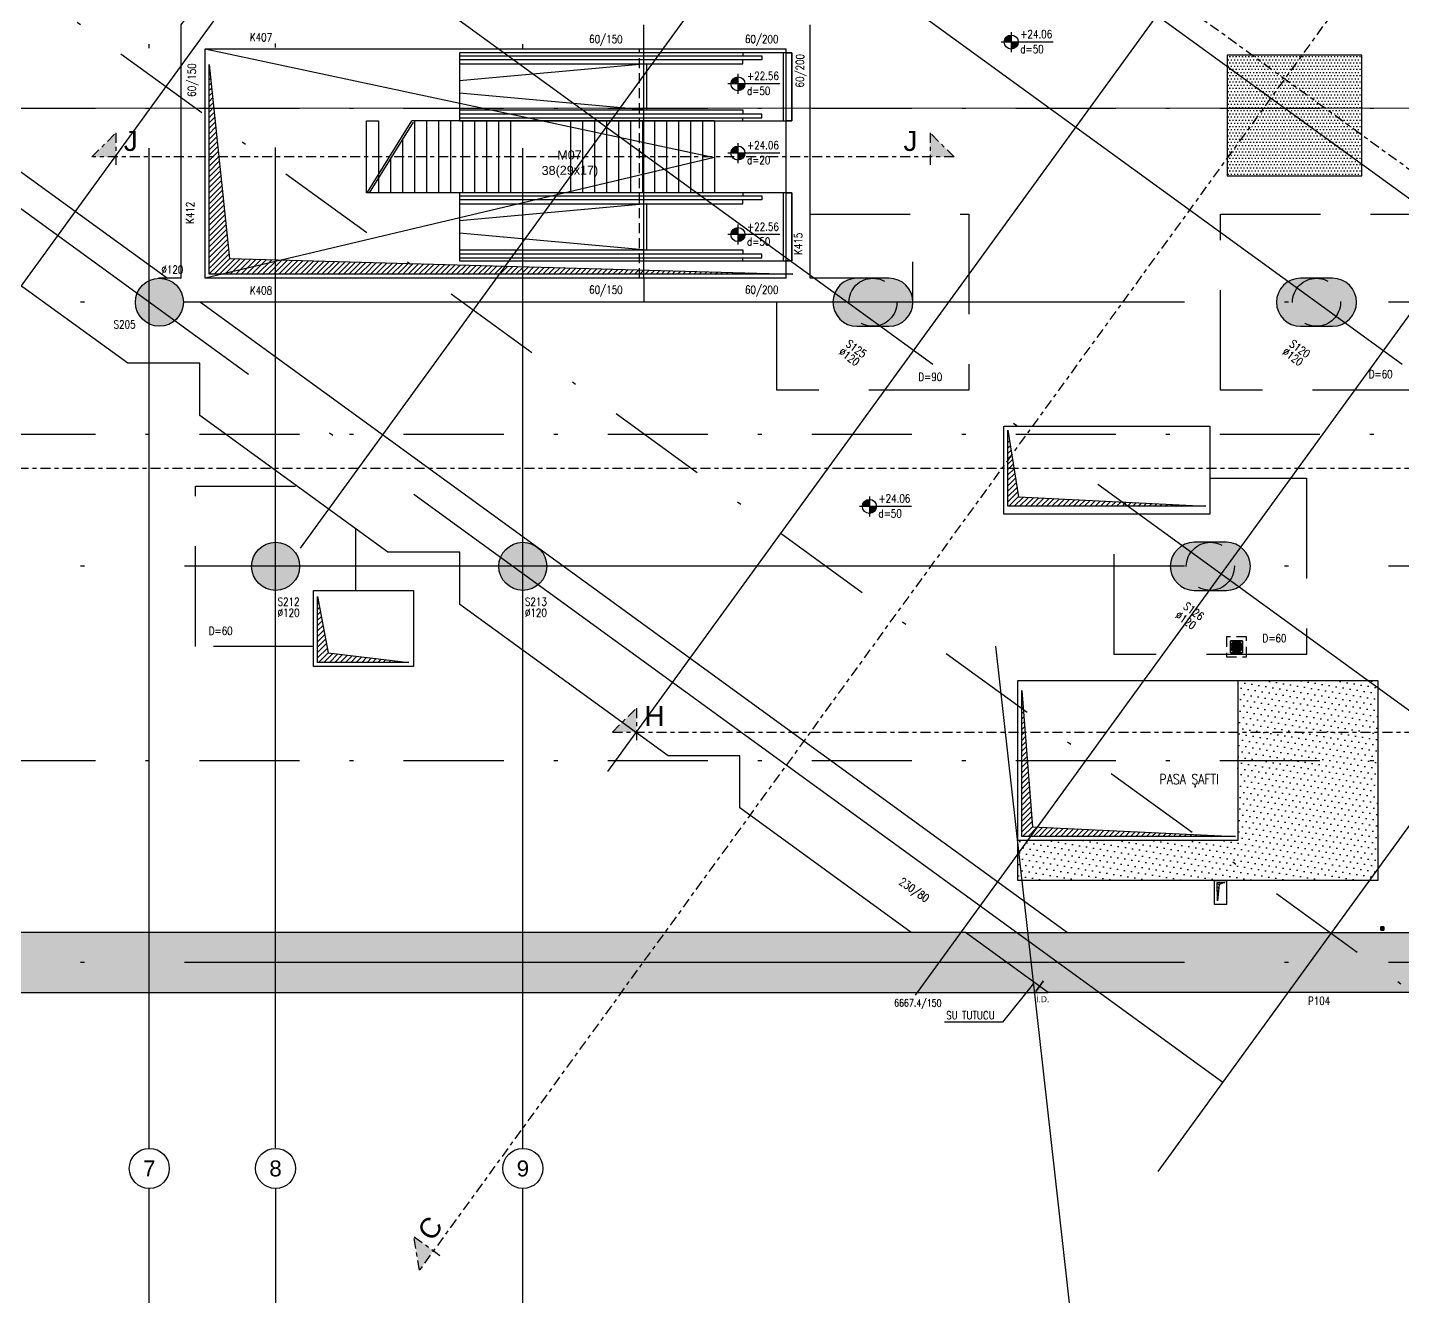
# Model space of a CAD drawing. Header units: millimetres. Extents: x 400392 to 401374, y 4543900 to 4544115.
# Drawn here: x 400707.63 to 400742, y 4544000.52 to 4544032.24 of the extents above; entities that cross this region are included whole.
import ezdxf
from ezdxf.enums import TextEntityAlignment as Align

# ---------------------------------------------------------------- set-up
doc = ezdxf.new("R2010")
doc.units = ezdxf.units.MM
for name, pattern in [('ACAD_ISO05W100', [33, 24, -3, 0, -3, 0, -3]), ('AKS', [3, 2.5, -0.25, 0, -0.25]), ('CENTER', [2, 1.25, -0.25, 0.25, -0.25]), ('CIZGI', [0.4, 0.25, -0.15]), ('CONTINU', [0]), ('DASHDOT2', [0.5, 0.25, -0.125, 0, -0.125]), ('HIDDEN', [0.375, 0.25, -0.125])]:
    doc.linetypes.add(name, pattern=pattern)
doc.layers.add('A-DETL', color=90, linetype='Continuous', lineweight=15)
doc.layers.add('A-DETL-GENF', color=92, linetype='Continuous', lineweight=9)
for name, color, linetype in [('aks prota', 2, 'AKS'), ('bosluk prota', 2, 'Continuous'), ('bosluk tarama prota', 8, 'Continuous'), ('boşluk prota', 2, 'Continuous'), ('boşluk taraması prota', 252, 'Continuous'), ('caks prota', 4, 'Continuous'), ('iderzi_PROTA', 3, 'Continuous'), ('kesit tarama prota', 252, 'Continuous'), ('kiriş boyutu prota', 6, 'Continuous'), ('kiriş prota', 6, 'Continuous'), ('kolon prota', 1, 'Continuous'), ('kolon tarama prota', 252, 'Continuous'), ('lkolon prota', 4, 'Continuous'), ('lperde prota', 4, 'Continuous'), ('merdiven prota', 2, 'Continuous'), ('not yazısı prota', 6, 'Continuous'), ('not çizgisi prota', 4, 'Continuous'), ('perde prota', 1, 'Continuous'), ('PRT-AL-TUNEL_EKSENI', 14, 'DASHDOT2'), ('PRT-MI-a_fit_drainage', 10, 'Continuous'), ('prt-s-taxis', 7, 'Continuous'), ('skesit prota', 7, 'Continuous'), ('st-s_kolon tarama', 252, 'Continuous'), ('st-s_level (kot)', 6, 'Continuous'), ('st-s_levelmark (kot işareti)', 4, 'Continuous'), ('st_s_su tutucu', 2, 'Continuous'), ('st_s_ölçü', 4, 'Continuous'), ('taks prota', 7, 'Continuous'), ('temel prota', 6, 'Continuous'), ('tkesit prota', 7, 'Continuous'), ('tkolon prota', 6, 'Continuous'), ('tperde prota', 6, 'Continuous')]:
    doc.layers.add(name, color=color, linetype=linetype)
doc.styles.add('AKS', font='romanstw.shx', dxfattribs={"height": 25})
doc.styles.add('Arial', font='Arial.ttf')
doc.styles.add('OLCU', font='romanstw.shx')
doc.styles.add('PRT-MI-a_Arial', font='Arial.ttf', dxfattribs={"height": 30})
doc.styles.add('TAKS', font='Arial Unicode.ttf')
doc.styles.add('text25_PROTA', font='Arial.ttf', dxfattribs={"height": 25})
doc.styles.add('TKIRIS', font='romanstw.shx')
doc.styles.add('tkolon', font='romanstw.shx')
doc.styles.add('TSIMPLEX', font='romanstw.shx')
doc.dimstyles.new('1-50', dxfattribs={"dimtxt": 10, "dimasz": 4, "dimexe": 4, "dimexo": 8, "dimgap": 4, "dimtad": 1, "dimdec": 1, "dimrnd": 0.05, "dimzin": 9, "dimdsep": 46, "dimtxsty": 'OLCU', "dimblk1": 'OBLIQUE', "dimblk2": 'OBLIQUE', "dimsah": 1, "dimcen": 2, "dimdle": 4, "dimclrd": 4, "dimclre": 4, "dimclrt": 3, "dimadec": 1, "dimazin": 0, "dimtfac": 1, "dimtdec": 1, "dimtix": 1, "dimtmove": 2, "dimatfit": 3, "dimldrblk": 'OBLIQUE', "dimfxl": 1, "dimtvp": 1, "dimtolj": 1, "dimtzin": 1, "dimarcsym": 0})

# ---------------------------------------------------------------- blocks, each defined once
blk = doc.blocks.new('B-B Kesiti')
at = {"layer": 'aks prota', "ltscale": 10}
for p, q in [((400710.671, 4543955.395), (400710.671, 4544003.223)), ((400713.831, 4543955.395), (400713.831, 4544003.223)), ((400720.01, 4543955.395), (400720.01, 4544003.223))]:
    blk.add_line(p, q, dxfattribs=at)
at = {"layer": 'caks prota', "ltscale": 0.05}
for centre in [(400710.672, 4544003.723), (400713.828, 4544003.723), (400720.01, 4544003.723)]:
    blk.add_circle(centre, 0.5, dxfattribs=at)
at = {"layer": 'taks prota', "style": 'TAKS'}
for s, p in [('7', (400710.672, 4544003.723)), ('8', (400713.828, 4544003.723)), ('9', (400720.01, 4544003.723))]:
    blk.add_text(s, height=0.4, dxfattribs=at).set_placement(p, align=Align.MIDDLE_CENTER)
blk = doc.blocks.new('+24.06 mekanik')
at = {"layer": 'kolon tarama prota', "color": 253}
for p, q in [((52441, 147112), (52198, 146935)), ((52198, 146935), (52441, 147112)), ((52617, 146869), (52441, 147112)), ((52441, 147112), (52617, 146869)), ((52441, 147112), (52441, 147112)), ((52198, 146935), (52375, 146693)), ((52375, 146693), (52198, 146935)), ((52198, 146935), (52198, 146935)), ((52308, 146836), (52292, 146824)), ((52292, 146824), (52308, 146836)), ((52292, 146824), (52292, 146824)), ((52298, 146816), (52314, 146828)), ((52314, 146828), (52298, 146816)), ((52298, 146816), (52298, 146816)), ((52308, 146836), (52308, 146836)), ((52314, 146828), (52314, 146828)), ((52322, 147012), (52333, 146996)), ((52333, 146996), (52322, 147012)), ((52322, 147012), (52322, 147012)), ((52344, 146862), (52328, 146850)), ((52328, 146850), (52344, 146862)), ((52328, 146850), (52328, 146850)), ((52341, 147002), (52330, 147018)), ((52330, 147018), (52341, 147002)), ((52330, 147018), (52330, 147018)), ((52333, 146996), (52333, 146996)), ((52334, 146842), (52350, 146854)), ((52350, 146854), (52334, 146842)), ((52334, 146842), (52334, 146842)), ((52341, 147002), (52341, 147002)), ((52344, 146862), (52344, 146862)), ((52348, 146976), (52360, 146960)), ((52360, 146960), (52348, 146976)), ((52348, 146976), (52348, 146976)), ((52350, 146854), (52350, 146854)), ((52368, 146966), (52356, 146982)), ((52356, 146982), (52368, 146966)), ((52356, 146982), (52356, 146982)), ((52360, 146960), (52360, 146960)), ((52381, 146889), (52365, 146877)), ((52365, 146877), (52381, 146889)), ((52365, 146877), (52365, 146877)), ((52368, 146966), (52368, 146966)), ((52371, 146869), (52387, 146881)), ((52387, 146881), (52371, 146869)), ((52371, 146869), (52371, 146869)), ((52375, 146939), (52386, 146923)), ((52386, 146923), (52375, 146939)), ((52375, 146939), (52375, 146939)), ((52375, 146693), (52617, 146869)), ((52617, 146869), (52375, 146693)), ((52381, 146889), (52381, 146889)), ((52395, 146929), (52383, 146945)), ((52383, 146945), (52395, 146929)), ((52383, 146945), (52383, 146945)), ((52386, 146923), (52386, 146923)), ((52387, 146881), (52387, 146881)), ((52395, 146929), (52395, 146929)), ((52421, 146875), (52433, 146859)), ((52433, 146859), (52421, 146875)), ((52421, 146875), (52421, 146875)), ((52445, 146935), (52429, 146923)), ((52429, 146923), (52445, 146935)), ((52429, 146923), (52429, 146923)), ((52441, 146865), (52429, 146881)), ((52429, 146881), (52441, 146865)), ((52429, 146881), (52429, 146881)), ((52433, 146859), (52433, 146859)), ((52435, 146915), (52451, 146927)), ((52451, 146927), (52435, 146915)), ((52435, 146915), (52435, 146915)), ((52441, 146865), (52441, 146865)), ((52445, 146935), (52445, 146935)), ((52448, 146839), (52460, 146822)), ((52460, 146822), (52448, 146839)), ((52448, 146839), (52448, 146839)), ((52451, 146927), (52451, 146927)), ((52468, 146828), (52456, 146844)), ((52456, 146844), (52468, 146828)), ((52456, 146844), (52456, 146844)), ((52460, 146822), (52460, 146822)), ((52482, 146962), (52465, 146950)), ((52465, 146950), (52482, 146962)), ((52465, 146950), (52465, 146950)), ((52468, 146828), (52468, 146828)), ((52471, 146942), (52488, 146954)), ((52488, 146954), (52471, 146942)), ((52471, 146942), (52471, 146942)), ((52474, 146802), (52486, 146786)), ((52486, 146786), (52474, 146802)), ((52474, 146802), (52474, 146802)), ((52482, 146962), (52482, 146962)), ((52494, 146792), (52482, 146808)), ((52482, 146808), (52494, 146792)), ((52482, 146808), (52482, 146808)), ((52486, 146786), (52486, 146786)), ((52488, 146954), (52488, 146954)), ((52494, 146792), (52494, 146792)), ((52518, 146988), (52502, 146977)), ((52502, 146977), (52518, 146988)), ((52502, 146977), (52502, 146977)), ((52508, 146968), (52524, 146980)), ((52524, 146980), (52508, 146968)), ((52508, 146968), (52508, 146968)), ((52518, 146988), (52518, 146988)), ((52524, 146980), (52524, 146980)), ((52617, 146869), (52617, 146869)), ((52375, 146693), (52375, 146693)), ((59506, 143406), (59441, 143359)), ((59441, 143359), (59506, 143406)), ((59441, 143359), (59488, 143295)), ((59488, 143295), (59441, 143359)), ((59441, 143359), (59441, 143359)), ((59469, 143336), (59464, 143333)), ((59464, 143333), (59469, 143336)), ((59464, 143333), (59464, 143333)), ((59469, 143336), (59469, 143336)), ((59470, 143325), (59474, 143328)), ((59474, 143328), (59470, 143325)), ((59470, 143325), (59470, 143325)), ((59471, 143378), (59474, 143373)), ((59474, 143373), (59471, 143378)), ((59471, 143378), (59471, 143378)), ((59474, 143373), (59474, 143373)), ((59479, 143343), (59474, 143340)), ((59474, 143340), (59479, 143343)), ((59474, 143340), (59474, 143340)), ((59474, 143328), (59474, 143328)), ((59478, 143368), (59482, 143363)), ((59482, 143363), (59478, 143368)), ((59478, 143368), (59478, 143368)), ((59483, 143379), (59479, 143383)), ((59479, 143383), (59483, 143379)), ((59479, 143383), (59479, 143383)), ((59479, 143343), (59479, 143343)), ((59480, 143332), (59484, 143335)), ((59484, 143335), (59480, 143332)), ((59480, 143332), (59480, 143332)), ((59482, 143363), (59482, 143363)), ((59483, 143379), (59483, 143379)), ((59489, 143351), (59484, 143347)), ((59484, 143347), (59489, 143351)), ((59484, 143347), (59484, 143347)), ((59484, 143335), (59484, 143335)), ((59486, 143358), (59489, 143353)), ((59489, 143353), (59486, 143358)), ((59486, 143358), (59486, 143358)), ((59490, 143369), (59487, 143374)), ((59487, 143374), (59490, 143369)), ((59487, 143374), (59487, 143374)), ((59488, 143295), (59553, 143342)), ((59553, 143342), (59488, 143295)), ((59489, 143353), (59489, 143353)), ((59489, 143351), (59489, 143351)), ((59490, 143369), (59490, 143369)), ((59490, 143339), (59495, 143343)), ((59495, 143343), (59490, 143339)), ((59490, 143339), (59490, 143339)), ((59497, 143359), (59494, 143364)), ((59494, 143364), (59497, 143359)), ((59494, 143364), (59494, 143364)), ((59495, 143343), (59495, 143343)), ((59497, 143359), (59497, 143359)), ((59497, 143343), (59500, 143338)), ((59500, 143338), (59497, 143343)), ((59497, 143343), (59497, 143343)), ((59504, 143362), (59499, 143358)), ((59499, 143358), (59504, 143362)), ((59499, 143358), (59499, 143358)), ((59500, 143338), (59500, 143338)), ((59504, 143362), (59504, 143362)), ((59504, 143332), (59508, 143328)), ((59508, 143328), (59504, 143332)), ((59504, 143332), (59504, 143332)), ((59505, 143350), (59510, 143354)), ((59510, 143354), (59505, 143350)), ((59505, 143350), (59505, 143350)), ((59508, 143344), (59505, 143348)), ((59505, 143348), (59508, 143344)), ((59505, 143348), (59505, 143348)), ((59553, 143342), (59506, 143406)), ((59506, 143406), (59553, 143342)), ((59506, 143406), (59506, 143406)), ((59508, 143344), (59508, 143344)), ((59508, 143328), (59508, 143328)), ((59514, 143369), (59510, 143366)), ((59510, 143366), (59514, 143369)), ((59510, 143366), (59510, 143366)), ((59510, 143354), (59510, 143354)), ((59516, 143333), (59513, 143338)), ((59513, 143338), (59516, 143333)), ((59513, 143338), (59513, 143338)), ((59514, 143369), (59514, 143369)), ((59516, 143358), (59520, 143361)), ((59520, 143361), (59516, 143358)), ((59516, 143358), (59516, 143358)), ((59516, 143333), (59516, 143333)), ((59524, 143376), (59520, 143373)), ((59520, 143373), (59524, 143376)), ((59520, 143373), (59520, 143373)), ((59520, 143361), (59520, 143361)), ((59523, 143324), (59520, 143328)), ((59520, 143328), (59523, 143324)), ((59520, 143328), (59520, 143328)), ((59524, 143376), (59524, 143376)), ((59526, 143365), (59530, 143368)), ((59530, 143368), (59526, 143365)), ((59526, 143365), (59526, 143365)), ((59530, 143368), (59530, 143368)), ((59553, 143342), (59553, 143342)), ((59488, 143295), (59488, 143295)), ((59512, 143322), (59515, 143318)), ((59515, 143318), (59512, 143322)), ((59512, 143322), (59512, 143322)), ((59515, 143318), (59515, 143318)), ((59523, 143324), (59523, 143324))]:
    blk.add_line(p, q, dxfattribs=at)
for centre, radius, start, end in [((52408, 146902), 140, 128.0467, 213.9533), ((52408, 146902), 140, 128.0467, 213.9533), ((52408, 146902), 120, 128.388, 213.612), ((52408, 146902), 120, 128.388, 213.612), ((52408, 146902), 140, 218.0467, 303.9533), ((52408, 146902), 140, 218.0467, 303.9533), ((52408, 146902), 100, 126, 306), ((52408, 146902), 100, 126, 306), ((52408, 146902), 95, 129.017, 212.983), ((52408, 146902), 95, 129.017, 212.983), ((52408, 146902), 120, 218.388, 303.612), ((52408, 146902), 120, 218.388, 303.612), ((52408, 146902), 90, 126, 306), ((52408, 146902), 90, 126, 306), ((52408, 146902), 140, 38.0467, 123.9533), ((52408, 146902), 140, 38.0467, 123.9533), ((52408, 146902), 75, 129.8226, 212.1774), ((52408, 146902), 75, 129.8226, 212.1774), ((52408, 146902), 95, 219.017, 302.983), ((52408, 146902), 95, 219.017, 302.983), ((52408, 146902), 120, 38.388, 123.612), ((52408, 146902), 120, 38.388, 123.612), ((52408, 146902), 100, 306, 126), ((52408, 146902), 100, 306, 126), ((52408, 146902), 59, 0, 180), ((52408, 146902), 59, 180, 0), ((52408, 146902), 75, 219.8226, 302.1774), ((52408, 146902), 75, 219.8226, 302.1774), ((52408, 146902), 90, 306, 126), ((52408, 146902), 90, 306, 126), ((52408, 146902), 95, 39.017, 122.983), ((52408, 146902), 95, 39.017, 122.983), ((52408, 146902), 50, 126, 306), ((52408, 146902), 50, 126, 306), ((52408, 146902), 50, 131.7392, 210.2608), ((52408, 146902), 50, 131.7392, 210.2608), ((52408, 146902), 75, 39.8226, 122.1774), ((52408, 146902), 75, 39.8226, 122.1774), ((52408, 146902), 50, 221.7392, 300.2608), ((52408, 146902), 50, 221.7392, 300.2608), ((52408, 146902), 50, 306, 126), ((52408, 146902), 50, 306, 126), ((52408, 146902), 30, 135.5941, 206.4059), ((52408, 146902), 30, 135.5941, 206.4059), ((52408, 146873), 29.5, 90, 270), ((52408, 146902), 50, 41.7392, 120.2608), ((52408, 146902), 50, 41.7392, 120.2608), ((52408, 146902), 30, 225.5941, 296.4059), ((52408, 146902), 30, 225.5941, 296.4059), ((52408, 146902), 30, 45.5941, 116.4059), ((52408, 146902), 30, 45.5941, 116.4059), ((52408, 146932), 29.5, 270, 90), ((52408, 146902), 30, 315.5941, 26.4059), ((52408, 146902), 30, 315.5941, 26.4059), ((52408, 146902), 50, 311.7392, 30.2608), ((52408, 146902), 50, 311.7392, 30.2608), ((52408, 146902), 75, 309.8226, 32.1774), ((52408, 146902), 75, 309.8226, 32.1774), ((52408, 146902), 95, 309.017, 32.983), ((52408, 146902), 95, 309.017, 32.983), ((52408, 146902), 120, 308.388, 33.612), ((52408, 146902), 120, 308.388, 33.612), ((52408, 146902), 140, 308.0467, 33.9533), ((52408, 146902), 140, 308.0467, 33.9533), ((59497, 143351), 40, 126, 306), ((59497, 143351), 40, 126, 306), ((59497, 143351), 37.3, 133.6967, 208.3033), ((59497, 143351), 37.3, 133.6967, 208.3033), ((59497, 143351), 33, 0, 180), ((59497, 143351), 33, 180, 0), ((59497, 143351), 32, 134.9893, 207.0107), ((59497, 143351), 32, 134.9893, 207.0107), ((59497, 143351), 30, 126, 306), ((59497, 143351), 30, 126, 306), ((59497, 143351), 37.3, 223.6967, 298.3033), ((59497, 143351), 37.3, 223.6967, 298.3033), ((59497, 143351), 25, 126, 306), ((59497, 143351), 25, 126, 306), ((59497, 143351), 25.3, 137.3831, 204.6169), ((59497, 143351), 25.3, 137.3831, 204.6169), ((59497, 143351), 40, 306, 126), ((59497, 143351), 40, 306, 126), ((59497, 143351), 32, 224.9893, 297.0107), ((59497, 143351), 32, 224.9893, 297.0107), ((59497, 143351), 20, 140.4775, 201.5225), ((59497, 143351), 20, 140.4775, 201.5225), ((59497, 143351), 37.3, 43.6967, 118.3033), ((59497, 143351), 37.3, 43.6967, 118.3033), ((59497, 143351), 30, 306, 126), ((59497, 143351), 30, 306, 126), ((59497, 143351), 25.3, 227.3831, 294.6169), ((59497, 143351), 25.3, 227.3831, 294.6169), ((59497, 143334), 16.5, 90, 270), ((59497, 143351), 25, 306, 126), ((59497, 143351), 25, 306, 126), ((59497, 143351), 32, 44.9893, 117.0107), ((59497, 143351), 32, 44.9893, 117.0107), ((59497, 143351), 13.3, 148.0243, 193.9757), ((59497, 143351), 13.3, 148.0243, 193.9757), ((59497, 143351), 20, 230.4775, 291.5225), ((59497, 143351), 20, 230.4775, 291.5225), ((59497, 143351), 25.3, 47.3831, 114.6169), ((59497, 143351), 25.3, 47.3831, 114.6169), ((59497, 143351), 8, 164.6822, 177.3178), ((59497, 143351), 8, 164.6822, 177.3178), ((59497, 143351), 20, 50.4775, 111.5225), ((59497, 143351), 20, 50.4775, 111.5225), ((59497, 143351), 13.3, 238.0243, 283.9757), ((59497, 143351), 13.3, 238.0243, 283.9757), ((59497, 143351), 13.3, 58.0243, 103.9757), ((59497, 143351), 13.3, 58.0243, 103.9757), ((59497, 143351), 8, 254.6822, 267.3178), ((59497, 143351), 8, 254.6822, 267.3178), ((59497, 143367), 16.5, 270, 90), ((59497, 143351), 8, 74.6822, 87.3178), ((59497, 143351), 8, 74.6822, 87.3178), ((59497, 143351), 8, 344.6822, 357.3178), ((59497, 143351), 8, 344.6822, 357.3178), ((59497, 143351), 13.3, 328.0243, 13.9757), ((59497, 143351), 13.3, 328.0243, 13.9757), ((59497, 143351), 20, 320.4775, 21.5225), ((59497, 143351), 20, 320.4775, 21.5225), ((59497, 143351), 25.3, 317.3831, 24.6169), ((59497, 143351), 25.3, 317.3831, 24.6169), ((59497, 143351), 32, 314.9893, 27.0107), ((59497, 143351), 32, 314.9893, 27.0107), ((59497, 143351), 37.3, 313.6967, 28.3033), ((59497, 143351), 37.3, 313.6967, 28.3033)]:
    blk.add_arc(centre, radius, start, end, dxfattribs=at)
blk = doc.blocks.new('PLAN_KOT')
at = {"layer": 'st-s_levelmark (kot işareti)'}
h = blk.add_hatch(color=256, dxfattribs=at)
h.paths.add_polyline_path([(0, 17.5, 0.414214), (-17.5, 0), (0, 0)])
h.paths.add_polyline_path([(17.5, 0), (0, 0), (0, -17.5, 0.414214)])
for p, q in [((105, 0), (-25, 0)), ((0, 25), (0, -25))]:
    blk.add_line(p, q, dxfattribs=at)
blk.add_circle((0, 0), 17.5, dxfattribs=at)
at = {"layer": 'st-s_level (kot)', "color": 6, "style": 'OLCU', "width": 0.8}
for tag, p in [('KOT', (22.7, 9.8)), ('DÖŞEME_KALINLIĞI', (22.7, -27.6))]:
    blk.add_attdef(tag, p, '', height=20, dxfattribs=at)
blk = doc.blocks.new('_Oblique')
at = {"layer": 'st_s_ölçü', "lineweight": -2}
blk.add_line((-0.5, -0.5), (0.5, 0.5), dxfattribs=at)
blk = doc.blocks.new('A$C5FA63770')
at = {"color": 253}
blk.add_lwpolyline([(-574.4, 268.9), (-574.4, 98.9)], dxfattribs=at)
at = {"layer": 'st_s_ölçü', "color": 252, "ltscale": 0.1}
blk.add_line((236, 98.9), (236, 268.9), dxfattribs=at)
for points in [[(-574.4, 98.9), (257, 98.9), (257, 268.9), (-574.4, 268.9)], [(-574.4, 261.4), (181.3, 261.4), (181.3, 251.7), (-574.4, 251.7)], [(-574.4, 241.4), (134.3, 241.4), (134.3, 251.7)], [(-574.4, 168.9), (-105.9, 126.4), (-105.9, 241.4), (-574.4, 198.9)], [(134.3, 268.9), (134.3, 261.4)], [(-574.4, 126.4), (134.3, 126.4), (134.3, 116.2)], [(-574.4, 106.4), (181.3, 106.4), (181.3, 116.2), (-574.4, 116.2)], [(134.3, 98.9), (134.3, 106.4)]]:
    blk.add_lwpolyline(points, dxfattribs=at)
blk = doc.blocks.new('Stair_Anotation')
at = {"color": 0, "style": 'PRT-MI-a_Arial'}
blk.add_attdef('M.ADI', text='', height=0.2, dxfattribs=at).set_placement((0, 0), align=Align.BOTTOM_CENTER)
blk.add_attdef('BAS.SAYI-(EN-RIHT)', text='', height=0.2, dxfattribs=at).set_placement((0, -0.08), align=Align.TOP_CENTER)
blk = doc.blocks.new('D')
at = {"layer": 'st_s_su tutucu', "linetype": 'CONTINU', "ltscale": 0.2}
for p, q in [((-39987.8, 52508.2), (-39992.6, 52508.2)), ((-39992.6, 52508.2), (-39992.6, 52507.4)), ((-39992.6, 52507.4), (-39990.6, 52506.1)), ((-39992.6, 52449), (-39990.6, 52450.3)), ((-39992.6, 52448.2), (-39992.6, 52449)), ((-39990.6, 52478.7), (-39991.9, 52478.7)), ((-39991.9, 52478.7), (-39991.9, 52477.7)), ((-39991.9, 52477.7), (-39990.6, 52477.7)), ((-39990.6, 52498.5), (-39991.5, 52498.5)), ((-39991.5, 52498.5), (-39991.5, 52497.9)), ((-39991.5, 52497.9), (-39990.6, 52497.9)), ((-39990.6, 52488.5), (-39991.5, 52488.5)), ((-39991.5, 52488.5), (-39991.5, 52487.9)), ((-39991.5, 52487.9), (-39990.6, 52487.9)), ((-39991.5, 52467.9), (-39991.5, 52468.5)), ((-39991.5, 52468.5), (-39990.6, 52468.5)), ((-39990.6, 52467.9), (-39991.5, 52467.9)), ((-39991.5, 52457.9), (-39991.5, 52458.5)), ((-39991.5, 52458.5), (-39990.6, 52458.5)), ((-39990.6, 52457.9), (-39991.5, 52457.9)), ((-39990.6, 52506.1), (-39990.6, 52498.5)), ((-39990.6, 52497.9), (-39990.6, 52488.5)), ((-39990.6, 52487.9), (-39990.6, 52478.7)), ((-39990.6, 52468.5), (-39990.6, 52477.7)), ((-39990.6, 52458.5), (-39990.6, 52467.9)), ((-39990.6, 52450.3), (-39990.6, 52457.9)), ((-39989.8, 52506.1), (-39987.8, 52507.4)), ((-39989.8, 52498.5), (-39989.8, 52506.1)), ((-39988.9, 52498.5), (-39989.8, 52498.5)), ((-39989.8, 52488.5), (-39989.8, 52497.9)), ((-39989.8, 52497.9), (-39988.9, 52497.9)), ((-39988.9, 52488.5), (-39989.8, 52488.5)), ((-39989.8, 52478.7), (-39989.8, 52487.9)), ((-39989.8, 52487.9), (-39988.9, 52487.9)), ((-39988.5, 52478.7), (-39989.8, 52478.7)), ((-39989.8, 52477.7), (-39988.5, 52477.7)), ((-39989.8, 52477.7), (-39989.8, 52468.5)), ((-39989.8, 52468.5), (-39988.9, 52468.5)), ((-39988.9, 52467.9), (-39989.8, 52467.9)), ((-39989.8, 52467.9), (-39989.8, 52458.5)), ((-39989.8, 52458.5), (-39988.9, 52458.5)), ((-39988.9, 52457.9), (-39989.8, 52457.9)), ((-39989.8, 52457.9), (-39989.8, 52450.3)), ((-39989.8, 52450.3), (-39987.8, 52449)), ((-39988.9, 52497.9), (-39988.9, 52498.5)), ((-39988.9, 52487.9), (-39988.9, 52488.5)), ((-39988.9, 52468.5), (-39988.9, 52467.9)), ((-39988.9, 52458.5), (-39988.9, 52457.9)), ((-39988.5, 52477.7), (-39988.5, 52478.7)), ((-39987.8, 52507.4), (-39987.8, 52508.2)), ((-39987.8, 52449), (-39987.8, 52448.2)), ((-39987.8, 52448.2), (-39992.6, 52448.2))]:
    blk.add_line(p, q, dxfattribs=at)
blk = doc.blocks.new('YER SUZGECI_20x20')
at = {"color": 2}
blk.add_lwpolyline([(-20, 0), (0, 0), (0, 20), (-20, 20)], close=True, dxfattribs=at)
for points in [[(0, 20), (-20, 0)], [(-20, 20), (0, 0)]]:
    blk.add_lwpolyline(points, dxfattribs=at)
blk.add_circle((-10, 10), 7, dxfattribs=at)

msp = doc.modelspace()

# ---------------------------------------------------------------- hatches: boundary and pattern name
at = {"layer": 'bosluk tarama prota'}
h = msp.add_hatch(dxfattribs=at)
h.set_pattern_fill('ANSI31', color=256, scale=0.5, angle=115.1177)
h.set_pattern_definition([(315.1177, (400740.6093, 4543980.10139), (0.0441033, 0.04428486), [])])
h.paths.add_polyline_path([(400737.368, 4544010.87), (400737.559, 4544010.871), (400737.411, 4544010.816), (400737.369, 4544010.41)])
at = {"layer": 'boşluk taraması prota', "ltscale": 2}
h = msp.add_hatch(dxfattribs=at)
h.set_pattern_fill('ANSI31', color=256, scale=0.03, style=0)
h.set_pattern_definition([(45, (399996.03456, 4543614.78201), (-0.067351921, 0.067351921), [])])
h.paths.add_polyline_path([(400712.167, 4544031.312), (400712.674, 4544026.463), (400726.762, 4544026.07), (400712.167, 4544026.07)])
h = msp.add_hatch(dxfattribs=at)
h.set_pattern_fill('ANSI31', color=256, scale=0.03, style=0)
h.set_pattern_definition([(45, (400029.90917, 4543608.98201), (-0.067351921, 0.067351921), [])])
h.paths.add_polyline_path([(400732.134, 4544022.17), (400732.4, 4544020.507), (400737.084, 4544020.27), (400732.134, 4544020.27)])
h = msp.add_hatch(dxfattribs=at)
h.set_pattern_fill('ANSI31', color=256, scale=0.03, style=0)
h.set_pattern_definition([(45, (400012.65436, 4543605.08201), (-0.067351921, 0.067351921), [])])
h.paths.add_polyline_path([(400714.879, 4544018.017), (400715.145, 4544016.607), (400717.161, 4544016.37), (400714.879, 4544016.37)])
h = msp.add_hatch(dxfattribs=at)
h.set_pattern_fill('ANSI31', color=256, scale=0.03, style=0)
h.set_pattern_definition([(45, (400030.25436, 4543600.73201), (-0.067351921, 0.067351921), [])])
h.paths.add_polyline_path([(400732.479, 4544015.667), (400732.745, 4544012.257), (400737.825, 4544012.02), (400732.479, 4544012.02)])
at = {"layer": 'kesit tarama prota'}
h = msp.add_hatch(color=256, dxfattribs=at)
h.dxf.hatch_style = 1
h.paths.add_polyline_path([(400709.835, 4544029.601), (400709.235, 4544029.001), (400709.835, 4544029.001)])
h = msp.add_hatch(color=256, dxfattribs=at)
h.dxf.hatch_style = 1
h.paths.add_polyline_path([(400730.189, 4544029.601), (400730.789, 4544029.001), (400730.189, 4544029.001)])
h = msp.add_hatch(color=256, dxfattribs=at)
h.dxf.hatch_style = 1
h.paths.add_polyline_path([(400722.849, 4544015.229), (400722.249, 4544014.629), (400722.849, 4544014.629)])
h = msp.add_hatch(color=256, dxfattribs=at)
h.dxf.hatch_style = 1
h.paths.add_polyline_path([(400717.289, 4544002.017), (400717.422, 4544001.178), (400717.774, 4544001.664)])
at = {"layer": 'kolon tarama prota'}
h = msp.add_hatch(color=256, dxfattribs=at)
h.dxf.hatch_style = 1
h.paths.add_polyline_path([(400733.138, 4544008.12), (400731.073, 4544009.62), (400667.579, 4544009.62), (400667.579, 4544034.52), (400689.409, 4544034.52), (400691.963, 4544038.035), (400690.75, 4544038.917), (400688.645, 4544036.02), (400666.379, 4544036.02), (400666.379, 4544008.12)])
h = msp.add_hatch(dxfattribs=at)
h.set_pattern_fill('DOTS', color=2, scale=0.05)
h.set_pattern_definition([(0, (399653.418435, 4543598.75701), (0.0396875, 0.079375), [0, -0.079375])])
h.paths.add_polyline_path([(400740.985, 4544031.541), (400737.615, 4544031.541), (400737.615, 4544028.525), (400740.985, 4544028.525)])
h = msp.add_hatch(color=256, dxfattribs=at)
h.dxf.hatch_style = 1
edge = h.paths.add_edge_path()
edge.add_arc((400710.925, 4544025.37), 0.6, 0, 360)
h = msp.add_hatch(color=256, dxfattribs=at)
h.dxf.hatch_style = 1
edge = h.paths.add_edge_path()
edge.add_arc((400728.36, 4544025.37), 0.6, 90, 270)
edge.add_line((400728.36, 4544024.77), (400729.16, 4544024.77))
edge.add_arc((400729.16, 4544025.37), 0.6, 270, 450)
edge.add_line((400729.16, 4544025.97), (400728.36, 4544025.97))
h = msp.add_hatch(color=256, dxfattribs=at)
h.dxf.hatch_style = 1
edge = h.paths.add_edge_path()
edge.add_arc((400739.448, 4544025.37), 0.6, 90, 270)
edge.add_line((400739.448, 4544024.77), (400740.248, 4544024.77))
edge.add_arc((400740.248, 4544025.37), 0.6, 270, 450)
edge.add_line((400740.248, 4544025.97), (400739.448, 4544025.97))
h = msp.add_hatch(color=256, dxfattribs=at)
h.dxf.hatch_style = 1
edge = h.paths.add_edge_path()
edge.add_arc((400713.829, 4544018.77), 0.6, 0, 360)
h = msp.add_hatch(color=256, dxfattribs=at)
h.dxf.hatch_style = 1
edge = h.paths.add_edge_path()
edge.add_arc((400720.008, 4544018.77), 0.6, 0, 360)
h = msp.add_hatch(color=256, dxfattribs=at)
h.dxf.hatch_style = 1
edge = h.paths.add_edge_path()
edge.add_arc((400736.794, 4544018.77), 0.6, 90, 270)
edge.add_line((400736.794, 4544018.17), (400737.594, 4544018.17))
edge.add_arc((400737.594, 4544018.77), 0.6, 270, 450)
edge.add_line((400737.594, 4544019.37), (400736.794, 4544019.37))
h = msp.add_hatch(color=256, dxfattribs=at)
h.dxf.hatch_style = 1
h.paths.add_polyline_path([(400779.792, 4544009.62), (400731.073, 4544009.62), (400733.138, 4544008.12), (400778.792, 4544008.12), (400778.792, 4544007.82), (400779.792, 4544007.82)])
at = {"layer": 'st-s_kolon tarama', "ltscale": 0.001}
h = msp.add_hatch(dxfattribs=at)
h.set_pattern_fill('DOTS', color=253, scale=0.1, angle=54.0078)
h.set_pattern_definition([(54.007833, (399653.41844, 4543598.757), (-0.081797527, 0.157515452), [0, -0.15875])])
h.paths.add_polyline_path([(400732.379, 4544015.92), (400737.88, 4544015.916), (400737.88, 4544011.92), (400732.379, 4544011.92), (400732.379, 4544010.92), (400741.379, 4544010.92), (400741.379, 4544015.92)])

# ---------------------------------------------------------------- linework, layer by layer
at = {"layer": 'A-DETL', "color": 1, "lineweight": 5}
msp.add_lwpolyline([(400664.5, 4544030.22), (400822.949, 4544030.22)], dxfattribs=at)
at = {"layer": 'aks prota', "ltscale": 10}
for p, q in [((400706.766, 4544024.808), (400734.215, 4544062.589)), ((400768.372, 4544008.911), (400700.551, 4544058.186)), ((400714.451, 4544019.224), (400741.901, 4544057.005)), ((400766.344, 4544006.12), (400698.523, 4544055.394)), ((400722.136, 4544013.641), (400749.586, 4544051.422)), ((400754.605, 4544006.12), (400694.468, 4544049.812)), ((400729.823, 4544008.056), (400757.272, 4544045.838)), ((400737.507, 4544005.873), (400688.443, 4544041.52)), ((400735.89, 4544003.648), (400763.34, 4544041.429)), ((400710.669, 4544004.223), (400710.669, 4544038.908)), ((400713.829, 4544004.236), (400713.829, 4544039.104)), ((400720.008, 4544004.223), (400720.008, 4544039.091)), ((400826.849, 4544025.37), (400660.93, 4544025.37)), ((400826.849, 4544018.77), (400660.93, 4544018.77)), ((400826.849, 4544008.87), (400660.93, 4544008.87))]:
    msp.add_line(p, q, dxfattribs=at)
at = {"layer": 'bosluk prota'}
msp.add_lwpolyline([(400737.368, 4544010.87), (400737.559, 4544010.871), (400737.411, 4544010.816), (400737.369, 4544010.41)], close=True, dxfattribs=at)
at = {"layer": 'boşluk prota', "ltscale": 0.05}
for points in [[(400712.167, 4544031.312), (400712.674, 4544026.463), (400726.762, 4544026.07), (400712.167, 4544026.07)], [(400732.134, 4544022.17), (400732.4, 4544020.507), (400737.084, 4544020.27), (400732.134, 4544020.27)], [(400714.879, 4544018.017), (400715.145, 4544016.607), (400717.161, 4544016.37), (400714.879, 4544016.37)], [(400732.479, 4544015.667), (400732.745, 4544012.257), (400737.825, 4544012.02), (400732.479, 4544012.02)]]:
    msp.add_lwpolyline(points, close=True, dxfattribs=at)
at = {"layer": 'caks prota', "ltscale": 0.05}
for centre in [(400710.672, 4544003.723), (400713.828, 4544003.723), (400720.01, 4544003.723)]:
    msp.add_circle(centre, 0.5, dxfattribs=at)
at = {"layer": 'iderzi_PROTA', "linetype": 'ACAD_ISO05W100', "lineweight": 30, "ltscale": 2}
msp.add_lwpolyline([(400733.138, 4544008.12), (400731.073, 4544009.62), (400729.713, 4544009.62), (400725.431, 4544012.732), (400725.431, 4544014.034), (400723.638, 4544014.036), (400718.431, 4544017.818), (400718.431, 4544019.123), (400716.635, 4544019.123), (400711.931, 4544022.54), (400711.931, 4544023.845), (400710.133, 4544023.845), (400707.031, 4544026.099), (400707.031, 4544027.405), (400705.234, 4544027.405), (400699.931, 4544031.258), (400699.931, 4544032.563), (400698.134, 4544032.563), (400694.73, 4544035.037), (400695.2, 4544035.684), (400690.75, 4544038.918)], dxfattribs=at)
at = {"layer": 'kiriş prota'}
for p, q in [((400696.082, 4544036.898), (400711.123, 4544025.97)), ((400712.067, 4544025.97), (400712.067, 4544031.7)), ((400712.067, 4544031.7), (400726.591, 4544031.7)), ((400723.036, 4544025.97), (400723.036, 4544031.7)), ((400711.467, 4544025.97), (400710.903, 4544025.97)), ((400726.591, 4544025.97), (400712.067, 4544025.97)), ((400728.498, 4544025.97), (400727.191, 4544025.97)), ((400727.76, 4544025.37), (400711.525, 4544025.37)), ((400711.948, 4544025.37), (400733.626, 4544009.62))]:
    msp.add_line(p, q, dxfattribs=at)
at = {"layer": 'kiriş prota', "linetype": 'HIDDEN'}
msp.add_line((400722.929, 4544025.97), (400722.929, 4544031.7), dxfattribs=at)
at = {"layer": 'kiriş prota'}
for points in [[(400711.467, 4544025.97), (400711.467, 4544032.3), (400713.611, 4544035.251)], [(400727.191, 4544025.97), (400727.191, 4544032.3)], [(400726.591, 4544025.97), (400726.591, 4544031.7)], [(400724.8, 4544029.9), (400717.234, 4544029.901)], [(400724.8, 4544028.101), (400716.116, 4544028.101)], [(400732.379, 4544015.92), (400737.88, 4544015.916), (400737.88, 4544011.92), (400732.379, 4544011.92), (400732.379, 4544015.92)]]:
    msp.add_lwpolyline(points, dxfattribs=at)
at = {"layer": 'kiriş prota', "linetype": 'HIDDEN', "ltscale": 5}
for points in [[(400723.036, 4544031.7), (400723.036, 4544032.3)], [(400723.036, 4544025.97), (400723.036, 4544025.37)]]:
    msp.add_lwpolyline(points, dxfattribs=at)
at = {"layer": 'kiriş prota'}
for points in [[(400732.034, 4544022.27), (400737.184, 4544022.27), (400737.184, 4544020.07), (400732.034, 4544020.07)], [(400714.779, 4544018.17), (400717.279, 4544018.17), (400717.279, 4544016.27), (400714.779, 4544016.27)], [(400737.594, 4544010.92), (400737.594, 4544010.32), (400737.294, 4544010.32), (400737.294, 4544010.92)]]:
    msp.add_lwpolyline(points, close=True, dxfattribs=at)
at = {"layer": 'kolon prota', "color": 1}
for points in [[(400728.36, 4544025.97, 1), (400728.36, 4544024.77), (400729.16, 4544024.77, 1), (400729.16, 4544025.97)], [(400739.448, 4544025.97, 1), (400739.448, 4544024.77), (400740.248, 4544024.77, 1), (400740.248, 4544025.97)], [(400736.794, 4544019.37, 1), (400736.794, 4544018.17), (400737.594, 4544018.17, 1), (400737.594, 4544019.37)]]:
    msp.add_lwpolyline(points, format="xyb", close=True, dxfattribs=at)
for centre in [(400710.925, 4544025.37), (400713.829, 4544018.77), (400720.008, 4544018.77)]:
    msp.add_circle(centre, 0.6, dxfattribs=at)
at = {"layer": 'kolon prota', "color": 5, "linetype": 'HIDDEN', "ltscale": 5}
for centre in [(400728.76, 4544025.37), (400739.848, 4544025.37), (400737.194, 4544018.77)]:
    msp.add_circle(centre, 0.6, dxfattribs=at)
at = {"layer": 'merdiven prota', "color": 4}
msp.add_lwpolyline([(400712.067, 4544031.7), (400724.8, 4544028.99), (400712.067, 4544025.97)], dxfattribs=at)
at = {"layer": 'merdiven prota', "linetype": 'HIDDEN', "ltscale": 10}
for points in [[(400726.591, 4544031.6), (400726.736, 4544031.6), (400726.736, 4544029.9), (400726.591, 4544029.9)], [(400716.116, 4544028.101), (400717.234, 4544029.901)], [(400716.175, 4544028.101), (400717.276, 4544029.874)], [(400717.3, 4544029.901), (400717.3, 4544028.101)], [(400717.6, 4544029.901), (400717.6, 4544028.101)], [(400717.9, 4544029.901), (400717.9, 4544028.101)], [(400718.2, 4544029.901), (400718.2, 4544028.101)], [(400718.5, 4544029.901), (400718.5, 4544028.101)], [(400718.8, 4544029.901), (400718.8, 4544028.101)], [(400719.1, 4544029.901), (400719.1, 4544028.101)], [(400719.4, 4544029.901), (400719.4, 4544028.101)], [(400719.7, 4544029.901), (400719.7, 4544028.101)], [(400721.2, 4544029.901), (400721.2, 4544028.101)], [(400721.5, 4544029.901), (400721.5, 4544028.101)], [(400721.8, 4544029.901), (400721.8, 4544028.101)], [(400722.1, 4544029.901), (400722.1, 4544028.101)], [(400722.4, 4544029.901), (400722.4, 4544028.101)], [(400722.7, 4544029.901), (400722.7, 4544028.101)], [(400723, 4544029.901), (400723, 4544028.101)], [(400723.3, 4544029.901), (400723.3, 4544028.101)], [(400723.6, 4544029.901), (400723.6, 4544028.101)], [(400723.9, 4544029.901), (400723.9, 4544028.101)], [(400724.2, 4544029.901), (400724.2, 4544028.101)], [(400724.5, 4544029.901), (400724.5, 4544028.101)], [(400724.8, 4544029.901), (400724.8, 4544028.101)], [(400717, 4544029.429), (400717, 4544028.101)], [(400716.7, 4544028.946), (400716.7, 4544028.101)], [(400716.4, 4544028.463), (400716.4, 4544028.101)], [(400726.591, 4544028.101), (400726.736, 4544028.101), (400726.736, 4544026.401), (400726.591, 4544026.401)]]:
    msp.add_lwpolyline(points, dxfattribs=at)
at = {"layer": 'not yazısı prota'}
msp.add_lwpolyline([(400732.379, 4544015.92), (400741.379, 4544015.92), (400741.379, 4544010.92), (400732.379, 4544010.92)], close=True, dxfattribs=at)
at = {"layer": 'perde prota'}
msp.add_lwpolyline([(400733.138, 4544008.12), (400731.073, 4544009.62), (400667.579, 4544009.62), (400667.579, 4544034.52), (400689.409, 4544034.52), (400691.963, 4544038.035), (400690.75, 4544038.917), (400688.645, 4544036.02), (400666.379, 4544036.02), (400666.379, 4544008.12)], close=True, dxfattribs=at)
msp.add_lwpolyline([(400779.792, 4544009.62), (400779.792, 4544007.82), (400778.792, 4544007.82), (400778.792, 4544008.12), (400733.138, 4544008.12), (400731.073, 4544009.62), (400779.792, 4544009.62)], dxfattribs=at)
at = {"layer": 'PRT-AL-TUNEL_EKSENI', "ltscale": 10}
for p, q in [((400744.993, 4544006.12), (400691.147, 4544045.241)), ((400660.93, 4544030.22), (400826.849, 4544030.22)), ((400660.93, 4544022.07), (400826.849, 4544022.07)), ((400660.93, 4544013.92), (400826.849, 4544013.92))]:
    msp.add_line(p, q, dxfattribs=at)
at = {"layer": 'PRT-MI-a_fit_drainage', "color": 2, "linetype": 'CIZGI'}
msp.add_lwpolyline([(400737.596, 4544017.01), (400737.596, 4544016.51), (400738.096, 4544016.51), (400738.096, 4544017.01)], close=True, dxfattribs=at)
at = {"layer": 'skesit prota', "linetype": 'CENTER', "ltscale": 0.2}
for p, q in [((400709.235, 4544029.001), (400709.835, 4544029.601)), ((400709.835, 4544029.601), (400709.835, 4544028.701)), ((400730.189, 4544029.601), (400730.189, 4544028.701)), ((400730.789, 4544029.001), (400730.189, 4544029.601)), ((400722.249, 4544014.629), (400722.849, 4544015.229)), ((400722.849, 4544015.229), (400722.849, 4544014.329)), ((400717.289, 4544002.017), (400718.017, 4544001.488)), ((400717.422, 4544001.178), (400717.289, 4544002.017))]:
    msp.add_line(p, q, dxfattribs=at)
for points in [[(400699.375, 4544059.784), (400747.695, 4544024.678)], [(400699.375, 4544059.784), (400747.695, 4544024.678)], [(400755.842, 4544054.06), (400717.422, 4544001.178)], [(400730.789, 4544029.001), (400709.235, 4544029.001)], [(400656.249, 4544021.227), (400823.03, 4544021.227)], [(400722.249, 4544014.629), (400801.215, 4544014.629)]]:
    msp.add_lwpolyline(points, dxfattribs=at)
at = {"layer": 'temel prota'}
msp.add_lwpolyline([(400737.615, 4544031.541), (400737.615, 4544028.525), (400740.985, 4544028.525), (400740.985, 4544031.541)], close=True, dxfattribs=at)
at = {"layer": 'temel prota', "color": 5}
msp.add_lwpolyline([(400716.1, 4544029.901), (400716.4, 4544029.901), (400716.4, 4544028.101), (400716.1, 4544028.101)], close=True, dxfattribs=at)
at = {"layer": 'temel prota', "linetype": 'HIDDEN', "ltscale": 10}
for points in [[(400727.191, 4544027.57), (400731.16, 4544027.57), (400731.16, 4544023.17), (400726.36, 4544023.17), (400726.36, 4544025.37)], [(400714.779, 4544016.77), (400711.829, 4544016.77), (400711.829, 4544020.77), (400714.366, 4544020.77)], [(400737.184, 4544020.97), (400739.594, 4544020.97), (400739.594, 4544016.57), (400734.794, 4544016.57), (400734.794, 4544020.07)], [(400715.829, 4544019.707), (400715.829, 4544018.17)]]:
    msp.add_lwpolyline(points, dxfattribs=at)
msp.add_lwpolyline([(400737.448, 4544027.57), (400742.248, 4544027.57), (400742.248, 4544023.17), (400737.448, 4544023.17)], close=True, dxfattribs=at)
at = {"layer": 'temel prota'}
msp.add_lwpolyline([(400729.76, 4544025.37), (400729.76, 4544026.376)], dxfattribs=at)

# ---------------------------------------------------------------- block references
at = {"xscale": 0.01, "yscale": 0.01, "zscale": 0.01}
for p in [(400724.166, 4544028.911), (400724.166, 4544025.412)]:
    msp.add_blockref('A$C5FA63770', p, dxfattribs=at)
msp.add_blockref('B-B Kesiti', (0, 0))
at = {"layer": 'A-DETL-GENF', "xscale": 0.001, "yscale": 0.001, "zscale": 0.001, "rotation": 323.9999999999982}
msp.add_blockref('+24.06 mekanik', (400609.1, 4543928.718), dxfattribs=at)
at = {"layer": 'PRT-MI-a_fit_drainage', "color": 2, "xscale": 0.01, "yscale": 0.01, "zscale": 0.01, "rotation": 269.9905996631218}
msp.add_blockref('YER SUZGECI_20x20', (400737.746, 4544016.66), dxfattribs=at)
at = {"layer": 'prt-s-taxis'}
ref = msp.add_blockref('Stair_Anotation', (400721.186, 4544028.871), dxfattribs=dict(at, xscale=-1.125, yscale=1.125, zscale=1.125, rotation=0.5489632544569911))
ref.add_attrib('M.ADI', 'M07', dxfattribs={"layer": '0', "color": 0, "height": 0.225, "rotation": 0.549, "style": 'PRT-MI-a_Arial'}).set_placement((400721.177, 4544028.871), align=Align.BOTTOM_CENTER)
ref.add_attrib('BAS.SAYI-(EN-RIHT)', '38(29x17)', dxfattribs={"layer": '0', "color": 0, "height": 0.225, "rotation": 0.549, "style": 'PRT-MI-a_Arial'}).set_placement((400721.185, 4544028.781), align=Align.TOP_CENTER)
at = {"layer": 'st-s_level (kot)', "linetype": 'CONTINU', "ltscale": 0.1, "xscale": 0.01, "yscale": 0.01, "zscale": 0.01}
for p, values in [((400732.218, 4544031.873), {'KOT': '+24.06', 'DÖŞEME_KALINLIĞI': 'd=50'}), ((400725.387, 4544030.828), {'KOT': '+22.56', 'DÖŞEME_KALINLIĞI': 'd=50'}), ((400725.387, 4544029.097), {'KOT': '+24.06', 'DÖŞEME_KALINLIĞI': 'd=20'}), ((400725.387, 4544027.06), {'KOT': '+22.56', 'DÖŞEME_KALINLIĞI': 'd=50'}), ((400728.672, 4544020.268), {'KOT': '+24.06', 'DÖŞEME_KALINLIĞI': 'd=50'})]:
    msp.add_blockref('PLAN_KOT', p, dxfattribs=at).add_auto_attribs(values)
at = {"layer": 'st_s_ölçü', "xscale": 0.004999999999999998, "yscale": 0.004999999999999998, "zscale": 0.004999999999999998, "rotation": 324.0000004129924}
msp.add_blockref('D', (400740.459, 4543678.468), dxfattribs=at)

# ---------------------------------------------------------------- texts
at = {"layer": 'iderzi_PROTA', "linetype": 'ACAD_ISO05W100', "style": 'text25_PROTA'}
msp.add_text('İ.D.', height=0.15, dxfattribs=at).set_placement((400732.843, 4544007.878))
at = {"layer": 'kiriş boyutu prota', "ltscale": 0.05, "style": 'TKIRIS', "width": 0.8}
for s, rotation, p in [('60/150', 359.582, (400722.503, 4544031.943)), ('60/200', 359.582, (400726.398, 4544031.943)), ('60/150', 89.582, (400711.737, 4544031.341)), ('60/200', 89.582, (400726.938, 4544031.574)), ('60/150', 359.582, (400722.503, 4544025.679)), ('60/200', 359.582, (400726.398, 4544025.679))]:
    msp.add_text(s, height=0.2, rotation=rotation, dxfattribs=at).set_placement(p, align=Align.MIDDLE_RIGHT)
msp.add_text('230/80', height=0.2, rotation=325.2371, dxfattribs=at).set_placement((400729.448, 4544010.922), align=Align.MIDDLE_LEFT)
at = {"layer": 'kiriş prota', "ltscale": 0.05, "style": 'TKIRIS', "width": 0.8}
for s, rotation, p in [('K407', 359.582, (400713.187, 4544031.992)), ('K412', 89.582, (400711.688, 4544027.328)), ('K415', 89.582, (400726.89, 4544026.552)), ('K408', 359.582, (400713.187, 4544025.667))]:
    msp.add_text(s, height=0.2, rotation=rotation, dxfattribs=at).set_placement(p, align=Align.MIDDLE_LEFT)
at = {"layer": 'lkolon prota', "style": 'tkolon', "width": 0.8}
for p in [(400710.975, 4544026.085), (400713.879, 4544017.509), (400720.061, 4544017.509)]:
    msp.add_text('%%C120', height=0.2, dxfattribs=at).set_placement(p)
for p in [(400727.887, 4544024.086), (400738.976, 4544024.086), (400736.299, 4544017.502)]:
    msp.add_text('%%C120', height=0.2, rotation=324, dxfattribs=at).set_placement(p)
at = {"layer": 'lperde prota', "style": 'tkolon', "width": 0.8}
msp.add_text('6667.4/150', height=0.18, rotation=359.6395, dxfattribs=at).set_placement((400729.29, 4544007.862), align=Align.MIDDLE_LEFT)
at = {"layer": 'not yazısı prota', "style": 'AKS', "width": 0.8}
msp.add_text('PASA ŞAFTI', height=0.25, dxfattribs=at).set_placement((400736.664, 4544013.326), align=Align.CENTER)
at = {"layer": 'not yazısı prota', "ltscale": 0.05, "style": 'TSIMPLEX', "width": 0.8}
msp.add_text('SU TUTUCU', height=0.2, dxfattribs=at).set_placement((400730.591, 4544007.45))
at = {"layer": 'st-s_level (kot)', "color": 6, "style": 'OLCU', "width": 0.8}
for tag, p in [('D=90', (400729.896, 4544023.405)), ('D=60', (400741.154, 4544023.474)), ('D=60', (400712.159, 4544017.057)), ('D=60', (400738.499, 4544016.874))]:
    msp.add_attdef(tag, p, '', height=0.2, dxfattribs=at)
at = {"layer": 'taks prota', "style": 'TAKS'}
for s, p in [('7', (400710.672, 4544003.723)), ('8', (400713.828, 4544003.723)), ('9', (400720.01, 4544003.723))]:
    msp.add_text(s, height=0.4, dxfattribs=at).set_placement(p, align=Align.MIDDLE_CENTER)
at = {"layer": 'tkesit prota', "style": 'Arial'}
for s, p in [('J', (400710.035, 4544029.151)), ('J', (400729.523, 4544029.151)), ('H', (400723.049, 4544014.779))]:
    msp.add_text(s, height=0.5, dxfattribs=at).set_placement(p)
msp.add_text('C', height=0.5, rotation=54, dxfattribs=at).set_placement((400717.744, 4544001.877))
at = {"layer": 'tkolon prota', "style": 'tkolon', "width": 0.8}
for s, p in [('S205', (400709.78, 4544024.716)), ('S212', (400713.879, 4544017.786)), ('S213', (400720.061, 4544017.786))]:
    msp.add_text(s, height=0.2, dxfattribs=at).set_placement(p)
for s, p in [('S125', (400728.062, 4544024.288)), ('S120', (400739.151, 4544024.288)), ('S126', (400736.499, 4544017.728))]:
    msp.add_text(s, height=0.2, rotation=324, dxfattribs=at).set_placement(p)
at = {"layer": 'tperde prota', "style": 'tkolon', "width": 0.8}
msp.add_text('P104', height=0.2, rotation=0.4693, dxfattribs=at).set_placement((400739.635, 4544007.909), align=Align.MIDDLE_LEFT)

# ---------------------------------------------------------------- leaders
at = {"layer": 'not çizgisi prota'}
msp.add_leader([(400732.776, 4544008.343), (400732.003, 4544007.375), (400730.547, 4544007.375)], dimstyle='1-50', override={"dimasz": 12, "dimgap": 4, "dimtad": 0}, dxfattribs=at)

doc.saveas('drawing.dxf')
